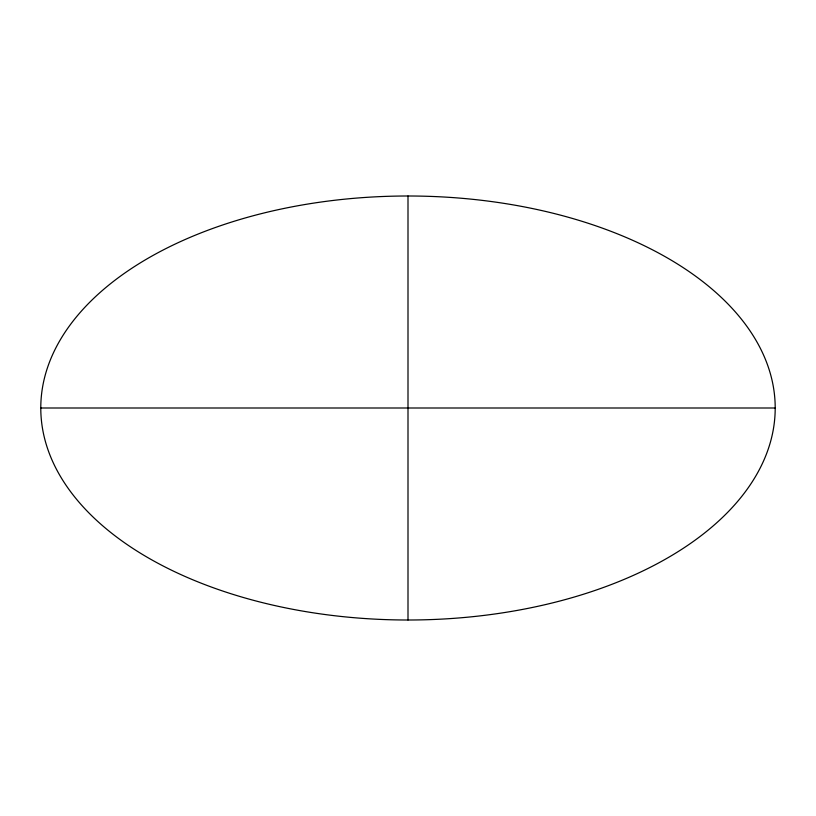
<?xml version="1.0" encoding="UTF-8"?>
<svg xmlns="http://www.w3.org/2000/svg" width="816" height="816" viewBox="0 0 816 816"><rect width="100%" height="100%" fill="white"/><g stroke="black" fill="none" stroke-linecap="round" stroke-linejoin="round"><path stroke-width="1.22" d="M40.8 408L775.2 408A367.2 211.997 0 0 0 224.4 224.4A367.2 211.997 0 0 0 224.4 591.6A367.2 211.997 0 0 0 775.2 408M408 196.003L408 619.997"/></g></svg>
